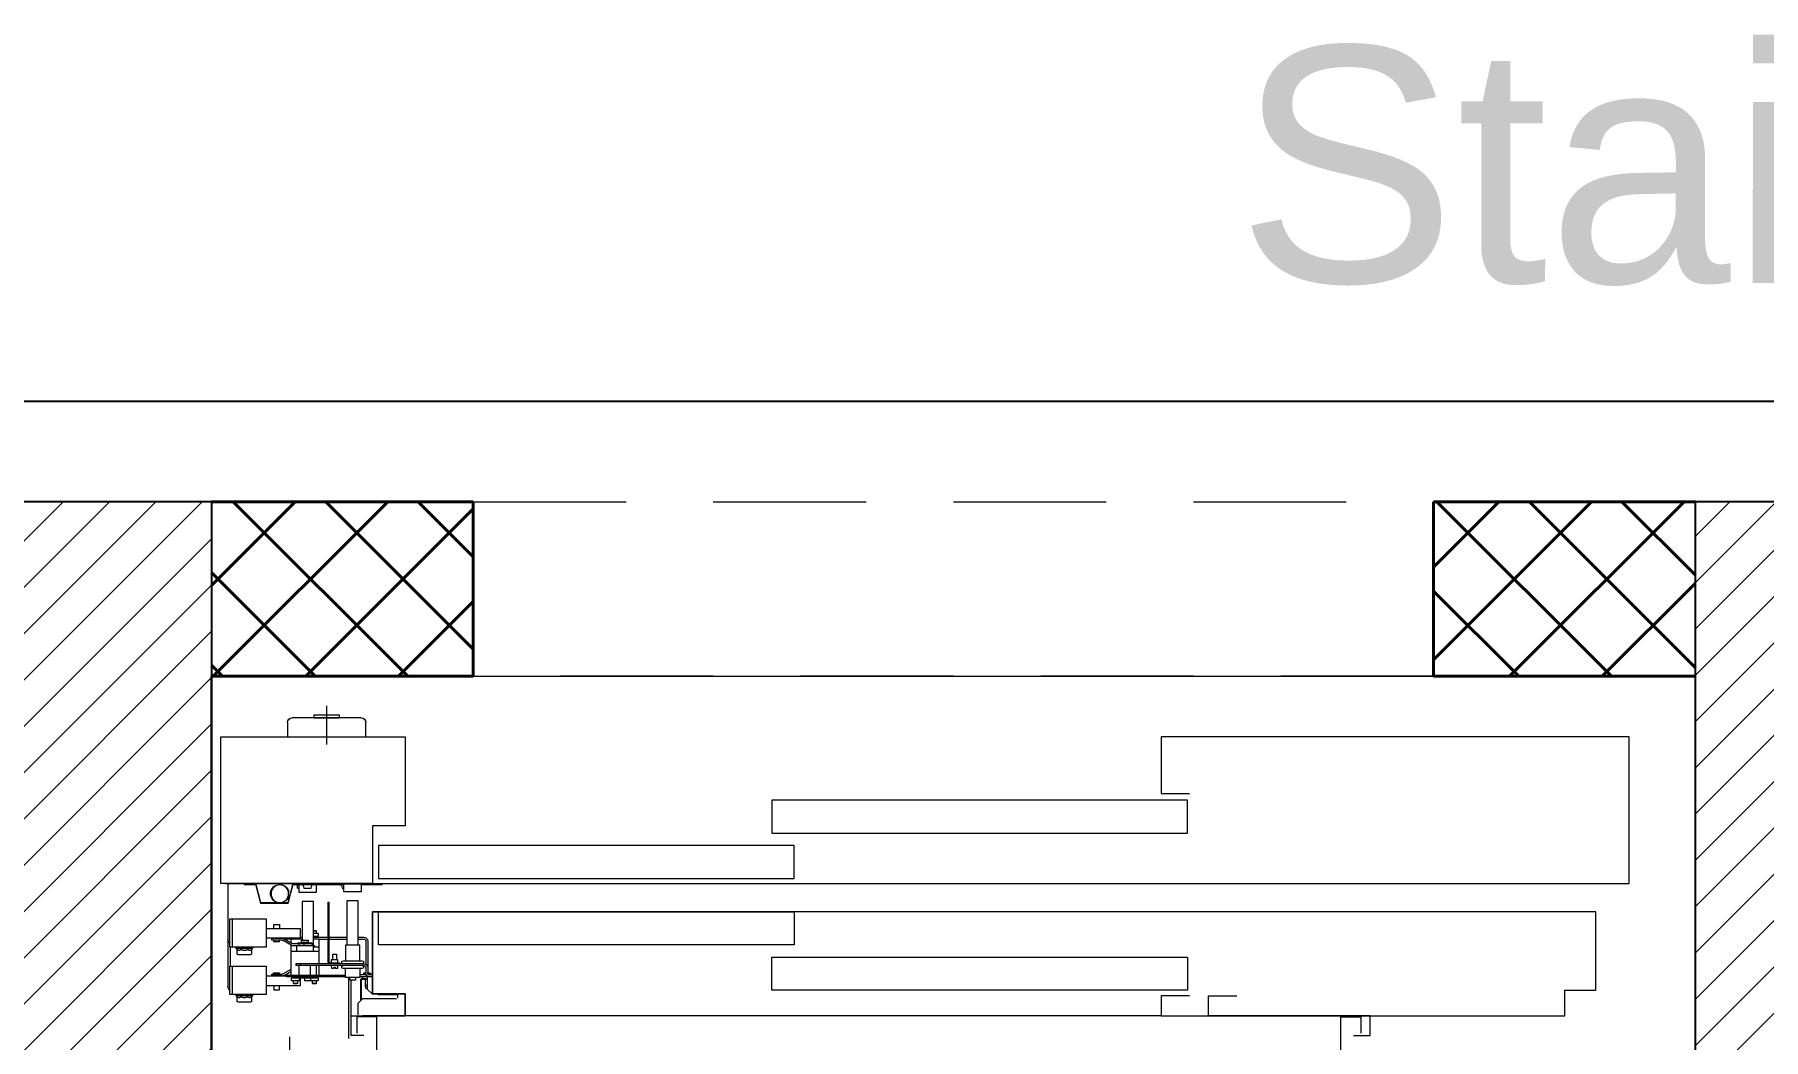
# Model space of a CAD drawing. Header units: metres. Extents: x -322116 to -321123, y -26723 to -26468.
# Drawn here: x -321655.414 to -321653.434, y -26550.374 to -26549.223 of the extents above; entities that cross this region are included whole.
import ezdxf

# ---------------------------------------------------------------- set-up
doc = ezdxf.new("R2010")
doc.units = ezdxf.units.M
doc.header["$LTSCALE"] = 7
doc.header["$MEASUREMENT"] = 0
doc.header["$PDMODE"] = 34
doc.header["$PDSIZE"] = 0.5
doc.linetypes.add('1363-TXX-A-XXX-Plots layouts-R02$0$HIDDEN', pattern=[0.375, 0.25, -0.125])
doc.linetypes.add('Hidden', pattern=[9.525, 6.35, -3.175])
doc.layers.add('22-1-14-ROAD P2PFGC', color=5, linetype='Continuous')
for name, color, linetype, lineweight in [('A-ANNO-TXT3', 6, 'Continuous', 30), ('A-CONV-EVTR', 2, 'Continuous', 18), ('A-FLOR-HIDN', 9, 'Hidden', 13), ('A-GRID-DIMS', 142, 'Continuous', 9), ('A-WALL-BLWO', 7, 'Continuous', 40), ('L-Structure', 5, 'Continuous', 15), ('PATT-CONC', 8, 'Continuous', 9)]:
    doc.layers.add(name, color=color, linetype=linetype, lineweight=lineweight)
doc.styles.add('EG_SIMPLEX', font='SIMPLEX.shx')
doc.styles.get("Standard").update_dxf_attribs({"font": 'romans.shx', "height": 0.5})
doc.dimstyles.new('ERGA-M-0200', dxfattribs={"dimscale": 1.15, "dimtxt": 0.2, "dimasz": 0.2, "dimexe": 0.1, "dimexo": 0.1, "dimgap": 0.06, "dimtad": 1, "dimdec": 1, "dimlfac": 100, "dimrnd": 5, "dimdsep": 46, "dimtxsty": 'EG_SIMPLEX', "dimblk1": 'OBLIQUE', "dimblk2": 'OBLIQUE', "dimsah": 1, "dimcen": 0.3, "dimclrd": 256, "dimclre": 256, "dimclrt": 2, "dimadec": 0, "dimazin": 0, "dimtfac": 1, "dimtdec": 1, "dimtix": 1, "dimtmove": 2, "dimatfit": 3, "dimldrblk": 'OBLIQUE', "dimfxl": 1, "dimtolj": 1, "dimtzin": 0, "dimarcsym": 0})

# ---------------------------------------------------------------- blocks, each defined once
blk = doc.blocks.new('block')
at = {"layer": 'PATT-CONC', "transparency": 33554610}
h = blk.add_hatch(dxfattribs=at)
h.set_pattern_fill('ANSI31', color=8, scale=0.3)
h.set_pattern_definition([(45, (0, 0), (-0.0265165042945, 0.0265165042945), [])])
edge = h.paths.add_edge_path()
edge.add_line((-321666.3118, -26556.5581), (-321655.5118, -26556.5581))
edge.add_line((-321655.5118, -26556.5581), (-321655.5118, -26553.8198))
edge.add_line((-321655.5118, -26553.8198), (-321653.5118, -26553.8198))
edge.add_line((-321653.5118, -26553.8198), (-321653.5118, -26552.0448))
edge.add_line((-321653.5118, -26552.0448), (-321655.5118, -26552.0448))
edge.add_line((-321655.5118, -26552.0448), (-321655.5118, -26549.7581))
edge.add_line((-321655.5118, -26549.7581), (-321655.2118, -26549.7581))
edge.add_line((-321655.2118, -26549.7581), (-321655.2118, -26551.7448))
edge.add_line((-321655.2118, -26551.7448), (-321653.5118, -26551.7448))
edge.add_line((-321653.5118, -26551.7448), (-321653.5118, -26549.7581))
edge.add_line((-321653.5118, -26549.7581), (-321653.2118, -26549.7581))
edge.add_line((-321653.2118, -26549.7581), (-321653.2118, -26553.8198))
edge.add_line((-321653.2118, -26553.8198), (-321650.8518, -26553.8198))
edge.add_line((-321650.8518, -26553.8198), (-321650.8514, -26549.7581))
edge.add_line((-321650.8514, -26549.7581), (-321650.5518, -26549.7581))
edge.add_line((-321650.5518, -26549.7581), (-321650.5518, -26554.1198))
edge.add_line((-321650.5518, -26554.1198), (-321651.4424, -26554.1198))
edge.add_line((-321651.4424, -26554.1198), (-321651.4424, -26556.5581))
edge.add_line((-321651.4424, -26556.5581), (-321642.2603, -26556.5581))
at = {"layer": 'L-Structure'}
blk.add_lwpolyline([(-321666.3118, -26556.5581), (-321655.5118, -26556.5581), (-321655.5118, -26553.8198), (-321653.5118, -26553.8198), (-321653.5118, -26552.0448), (-321655.5118, -26552.0448), (-321655.5118, -26549.7581), (-321655.2118, -26549.7581), (-321655.2118, -26551.7448), (-321653.5118, -26551.7448), (-321653.5118, -26549.7581), (-321653.2118, -26549.7581), (-321653.2118, -26553.8198), (-321650.8518, -26553.8198), (-321650.8514, -26549.7581), (-321650.5518, -26549.7581), (-321650.5518, -26554.1198), (-321651.4424, -26554.1198), (-321651.4424, -26556.5581), (-321642.2603, -26556.5581)], dxfattribs=at)
blk = doc.blocks.new('_OBLIQUE')
at = {"color": 0, "linetype": 'ByBlock'}
blk.add_line((-0.5, -0.5), (0.5, 0.5), dxfattribs=at)
blk = doc.blocks.new('*D387')
at = {"layer": 'A-GRID-DIMS', "lineweight": -2, "transparency": 16777216}
for p, q in [((-321657.2118, -26549.6431), (-321657.2118, -26549.5281)), ((-321646.4118, -26549.6431), (-321646.4118, -26549.5281)), ((-321657.2118, -26549.6431), (-321646.4118, -26549.6431))]:
    blk.add_line(p, q, dxfattribs=at)
at = {"layer": 'Defpoints', "color": 0, "transparency": 16777216}
for p in [(-321646.4118, -26549.6431), (-321657.2118, -26549.7581, 0), (-321646.4118, -26549.7581)]:
    blk.add_point(p, dxfattribs=at)
at = {"layer": 'A-GRID-DIMS', "lineweight": -2, "transparency": 16777216, "xscale": 0.115, "yscale": 0.115, "zscale": 0.115, "rotation": 180}
blk.add_blockref('_OBLIQUE', (-321657.2118, -26549.6431), dxfattribs=at)
at = {"layer": 'A-GRID-DIMS', "lineweight": -2, "transparency": 16777216, "xscale": 0.115, "yscale": 0.115, "zscale": 0.115}
blk.add_blockref('_OBLIQUE', (-321646.4118, -26549.6431), dxfattribs=at)
at = {"layer": 'A-GRID-DIMS', "color": 2, "transparency": 16777216, "insert": (-321651.8118, -26549.4649), "char_height": 0.2875, "attachment_point": 5, "style": 'EG_SIMPLEX'}
blk.add_mtext('\\A1;1080', dxfattribs=at)
blk = doc.blocks.new('1 elev')
at = {"layer": 'A-CONV-EVTR', "extrusion": (2.36417e-21, 1.06473e-05, 1)}
for p, q in [((-321709.4805, -26487.772, 0), (-321709.4014, -26487.772, 0)), ((-321709.4556, -26487.772, 0), (-321709.4556, -26487.7688, 0)), ((-321709.4556, -26487.7688, 0), (-321709.4263, -26487.7688, 0)), ((-321709.4263, -26487.772, 0), (-321709.4556, -26487.772, 0)), ((-321709.441, -26487.8026, 0), (-321709.441, -26487.7583, 0)), ((-321709.4263, -26487.7688, 0), (-321709.4263, -26487.772, 0)), ((-321709.4859, -26487.7937, 0), (-321709.4859, -26487.7774, 0)), ((-321709.396, -26487.7774, 0), (-321709.396, -26487.7937, 0)), ((-321710.9329, -26487.7937, 0), (-321710.3969, -26487.7937, 0)), ((-321710.9329, -26487.9615, 0), (-321710.9329, -26487.7937, 0)), ((-321710.3969, -26487.7937, 0), (-321710.3969, -26487.8587, 0)), ((-321709.3195, -26487.7937, 0), (-321709.5307, -26487.7937, 0)), ((-321709.5307, -26487.7937, 0), (-321709.5307, -26487.8955, 0)), ((-321709.396, -26487.7937, 0), (-321709.4859, -26487.7937, 0)), ((-321709.3195, -26487.9615, 0), (-321709.3195, -26487.7937, 0)), ((-321710.3969, -26487.8587, 0), (-321710.4294, -26487.8587, 0)), ((-321710.4269, -26487.9041, 0), (-321710.4269, -26487.8662, 0)), ((-321710.4269, -26487.8662, 0), (-321709.9508, -26487.8662, 0)), ((-321709.9508, -26487.8662, 0), (-321709.9508, -26487.9041, 0)), ((-321709.9508, -26487.9041, 0), (-321710.4269, -26487.9041, 0)), ((-321709.5307, -26487.8955, 0), (-321709.4933, -26487.8955, 0)), ((-321709.4933, -26487.8955, 0), (-321709.4933, -26487.9615, 0)), ((-321709.9765, -26487.9561, 0), (-321709.9765, -26487.9182, 0)), ((-321709.9765, -26487.9182, 0), (-321709.5004, -26487.9182, 0)), ((-321709.5004, -26487.9182, 0), (-321709.5004, -26487.9561, 0)), ((-321709.325, -26487.9615, 0), (-321710.9329, -26487.9615, 0)), ((-321709.5004, -26487.9561, 0), (-321709.9765, -26487.9561, 0)), ((-321709.5044, -26487.9621, 0), (-321709.5044, -26487.9628, 0)), ((-321709.4026, -26487.9621, 0), (-321709.5044, -26487.9621, 0)), ((-321709.4809, -26487.9628, 0), (-321709.5044, -26487.9628, 0)), ((-321709.4939, -26487.9615, 0), (-321709.3574, -26487.9615, 0)), ((-321709.4933, -26487.9615, 0), (-321709.3195, -26487.9615, 0)), ((-321709.4809, -26487.9707, 0), (-321709.4809, -26487.9621, 0)), ((-321709.4603, -26487.9621, 0), (-321709.4603, -26487.9707, 0)), ((-321709.4024, -26487.9628, 0), (-321709.4603, -26487.9628, 0)), ((-321709.4586, -26487.9672, 0), (-321709.4603, -26487.9672, 0)), ((-321709.4578, -26487.9641, 0), (-321709.4586, -26487.9672, 0)), ((-321709.4578, -26487.9641, 0), (-321709.4571, -26487.9628, 0)), ((-321709.4294, -26487.9715, 0), (-321709.4294, -26487.9628, 0)), ((-321709.4239, -26487.9641, 0), (-321709.4246, -26487.9628, 0)), ((-321709.4231, -26487.9672, 0), (-321709.4239, -26487.9641, 0)), ((-321709.4146, -26487.9672, 0), (-321709.4231, -26487.9672, 0)), ((-321709.4138, -26487.9641, 0), (-321709.4146, -26487.9672, 0)), ((-321709.4138, -26487.9641, 0), (-321709.4131, -26487.9628, 0)), ((-321709.4089, -26487.9628, 0), (-321709.4089, -26487.9715, 0)), ((-321709.4076, -26487.9641, 0), (-321709.4089, -26487.9641, 0)), ((-321709.4076, -26487.9672, 0), (-321709.4089, -26487.9672, 0)), ((-321709.4076, -26487.9672, 0), (-321709.4076, -26487.9641, 0)), ((-321709.3966, -26487.9843, 0), (-321709.4026, -26487.9621, 0)), ((-321709.4022, -26487.9615, 0), (-321709.3962, -26487.9837, 0)), ((-321709.3656, -26487.9837, 0), (-321709.3597, -26487.9615, 0)), ((-321709.3593, -26487.9621, 0), (-321709.3652, -26487.9843, 0)), ((-321709.3597, -26487.9637, 0), (-321709.3603, -26487.9637, 0)), ((-321709.3463, -26487.9628, 0), (-321709.3595, -26487.9628, 0)), ((-321709.3463, -26487.9621, 0), (-321709.3593, -26487.9621, 0)), ((-321709.333, -26487.9615, 0), (-321709.3574, -26487.9615, 0)), ((-321709.3463, -26487.9615, 0), (-321709.3463, -26487.9628, 0)), ((-321709.3277, -26487.9615, 0), (-321709.3277, -26488.0795, 0)), ((-321709.4603, -26487.9707, 0), (-321709.4809, -26487.9707, 0)), ((-321709.4771, -26487.9816, 0), (-321709.4641, -26487.9816, 0)), ((-321709.4771, -26488.0324, 0), (-321709.4771, -26487.9816, 0)), ((-321709.4641, -26487.9816, 0), (-321709.4641, -26488.0324, 0)), ((-321709.4435, -26487.9832, 0), (-321709.4435, -26488.0514, 0)), ((-321709.4424, -26487.9832, 0), (-321709.4435, -26487.9832, 0)), ((-321709.4424, -26487.9886, 0), (-321709.4435, -26487.9886, 0)), ((-321709.4424, -26488.0514, 0), (-321709.4424, -26487.9832, 0)), ((-321709.4089, -26487.9715, 0), (-321709.4294, -26487.9715, 0)), ((-321709.4257, -26487.9823, 0), (-321709.4127, -26487.9823, 0)), ((-321709.4257, -26488.0395, 0), (-321709.4257, -26487.9823, 0)), ((-321709.4127, -26487.9823, 0), (-321709.4127, -26488.0265, 0)), ((-321709.3977, -26487.9719, 0), (-321709.3972, -26487.972, 0)), ((-321709.3977, -26487.9749, 0), (-321709.3972, -26487.9749, 0)), ((-321709.3652, -26487.9843, 0), (-321709.3966, -26487.9843, 0)), ((-321709.3962, -26487.9837, 0), (-321709.3656, -26487.9837, 0)), ((-321710.8947, -26487.994, 0), (-321710.8571, -26487.994, 0)), ((-321710.8947, -26488.0839, 0), (-321710.8947, -26487.994, 0)), ((-321710.8571, -26487.994, 0), (-321709.4933, -26487.994, 0)), ((-321709.9765, -26487.994, 0), (-321709.9765, -26488.0319, 0)), ((-321709.5004, -26487.994, 0), (-321709.9765, -26487.994, 0)), ((-321709.4933, -26487.994, 0), (-321709.5068, -26487.994, 0)), ((-321709.4933, -26487.994, 0), (-321709.5068, -26487.994, 0)), ((-321709.5004, -26488.0319, 0), (-321709.5004, -26487.994, 0)), ((-321709.4933, -26487.994, 0), (-321709.4933, -26488.0882, 0)), ((-321709.4933, -26488.0882, 0), (-321709.4933, -26487.994, 0)), ((-321709.4933, -26488.0882, 0), (-321709.4933, -26487.994, 0)), ((-321709.3867, -26488.0086, 0), (-321709.3867, -26488.0132, 0)), ((-321709.3802, -26488.0086, 0), (-321709.3867, -26488.0086, 0)), ((-321709.3802, -26488.0132, 0), (-321709.3802, -26488.0086, 0)), ((-321709.3717, -26488.0021, 0), (-321709.3717, -26488.0346, 0)), ((-321709.3301, -26488.0021, 0), (-321709.3717, -26488.0021, 0)), ((-321709.3327, -26488.0021, 0), (-321709.3327, -26488.0346, 0)), ((-321709.3301, -26488.0346, 0), (-321709.3301, -26488.0021, 0)), ((-321709.4879, -26488.0276, 0), (-321709.4879, -26488.0644, 0)), ((-321709.4858, -26488.0276, 0), (-321709.4858, -26488.0541, 0)), ((-321709.4771, -26488.0232, 0), (-321709.4836, -26488.0232, 0)), ((-321709.4771, -26488.0254, 0), (-321709.4836, -26488.0254, 0)), ((-321709.4435, -26488.0232, 0), (-321709.4641, -26488.0232, 0)), ((-321709.4435, -26488.0254, 0), (-321709.4641, -26488.0254, 0)), ((-321709.4257, -26488.0232, 0), (-321709.4424, -26488.0232, 0)), ((-321709.4322, -26488.0254, 0), (-321709.4424, -26488.0254, 0)), ((-321709.4322, -26488.0254, 0), (-321709.4257, -26488.0254, 0)), ((-321709.4322, -26488.0536, 0), (-321709.4322, -26488.0254, 0)), ((-321709.4305, -26488.0187, 0), (-321709.4311, -26488.019, 0)), ((-321709.4311, -26488.019, 0), (-321709.4311, -26488.0218, 0)), ((-321709.4311, -26488.0218, 0), (-321709.4305, -26488.0222, 0)), ((-321709.4311, -26488.0222, 0), (-321709.4257, -26488.0222, 0)), ((-321709.4311, -26488.0232, 0), (-321709.4311, -26488.0222, 0)), ((-321709.4257, -26488.0187, 0), (-321709.4305, -26488.0187, 0)), ((-321709.4285, -26488.0154, 0), (-321709.4289, -26488.0159, 0)), ((-321709.4289, -26488.0159, 0), (-321709.4289, -26488.0187, 0)), ((-321709.4257, -26488.0159, 0), (-321709.4289, -26488.0159, 0)), ((-321709.4257, -26488.0154, 0), (-321709.4285, -26488.0154, 0)), ((-321709.424, -26488.0295, 0), (-321709.424, -26488.0308, 0)), ((-321709.4078, -26488.0295, 0), (-321709.424, -26488.0295, 0)), ((-321709.4197, -26488.0265, 0), (-321709.4197, -26488.0294, 0)), ((-321709.4121, -26488.0265, 0), (-321709.4197, -26488.0265, 0)), ((-321709.4197, -26488.0294, 0), (-321709.4121, -26488.0294, 0)), ((-321709.4105, -26488.0232, 0), (-321709.4127, -26488.0232, 0)), ((-321709.4127, -26488.0254, 0), (-321709.3997, -26488.0254, 0)), ((-321709.4121, -26488.0294, 0), (-321709.4121, -26488.0265, 0)), ((-321709.4105, -26488.0132, 0), (-321709.4105, -26488.0241, 0)), ((-321709.3717, -26488.0132, 0), (-321709.4105, -26488.0132, 0)), ((-321709.4105, -26488.0241, 0), (-321709.3717, -26488.0241, 0)), ((-321709.4078, -26488.0308, 0), (-321709.4078, -26488.0295, 0)), ((-321709.3921, -26488.0249, 0), (-321709.4014, -26488.0305, 0)), ((-321709.4003, -26488.0324, 0), (-321709.391, -26488.0268, 0)), ((-321709.3997, -26488.0254, 0), (-321709.3997, -26488.0295, 0)), ((-321709.3997, -26488.0254, 0), (-321709.3948, -26488.0254, 0)), ((-321709.398, -26488.0254, 0), (-321709.398, -26488.0241, 0)), ((-321709.3948, -26488.0254, 0), (-321709.3948, -26488.0241, 0)), ((-321709.378, -26488.0243, 0), (-321709.3899, -26488.0243, 0)), ((-321709.3899, -26488.0265, 0), (-321709.378, -26488.0265, 0)), ((-321709.3869, -26488.0281, 0), (-321709.3869, -26488.0265, 0)), ((-321709.3799, -26488.0281, 0), (-321709.3869, -26488.0281, 0)), ((-321709.3867, -26488.0241, 0), (-321709.3867, -26488.0243, 0)), ((-321709.3802, -26488.0241, 0), (-321709.3802, -26488.0243, 0)), ((-321709.3799, -26488.0265, 0), (-321709.3799, -26488.0281, 0)), ((-321709.378, -26488.0265, 0), (-321709.378, -26488.0243, 0)), ((-321710.4269, -26488.046, 0), (-321710.4269, -26488.0839, 0)), ((-321709.9508, -26488.046, 0), (-321710.4269, -26488.046, 0)), ((-321709.9765, -26488.0319, 0), (-321709.5004, -26488.0319, 0)), ((-321709.9508, -26488.0839, 0), (-321709.9508, -26488.046, 0)), ((-321709.4787, -26488.0324, 0), (-321709.4625, -26488.0324, 0)), ((-321709.4787, -26488.0503, 0), (-321709.4787, -26488.0324, 0)), ((-321709.4625, -26488.0324, 0), (-321709.4625, -26488.0503, 0)), ((-321709.4538, -26488.049, 0), (-321709.4462, -26488.049, 0)), ((-321709.4538, -26488.0525, 0), (-321709.4538, -26488.049, 0)), ((-321709.4522, -26488.0427, 0), (-321709.4522, -26488.049, 0)), ((-321709.4479, -26488.0427, 0), (-321709.4522, -26488.0427, 0)), ((-321709.4479, -26488.049, 0), (-321709.4479, -26488.0427, 0)), ((-321709.4462, -26488.049, 0), (-321709.4462, -26488.0525, 0)), ((-321709.4257, -26488.0341, 0), (-321709.4322, -26488.0341, 0)), ((-321709.4322, -26488.0395, 0), (-321709.3997, -26488.0395, 0)), ((-321709.4273, -26488.0332, 0), (-321709.4257, -26488.0332, 0)), ((-321709.4273, -26488.0341, 0), (-321709.4273, -26488.0332, 0)), ((-321709.4257, -26488.033, 0), (-321709.4025, -26488.033, 0)), ((-321709.4245, -26488.0308, 0), (-321709.4025, -26488.0308, 0)), ((-321709.4245, -26488.033, 0), (-321709.4245, -26488.0308, 0)), ((-321709.4148, -26488.0308, 0), (-321709.4148, -26488.033, 0)), ((-321709.4092, -26488.033, 0), (-321709.4092, -26488.0308, 0)), ((-321709.4062, -26488.033, 0), (-321709.4062, -26488.0395, 0)), ((-321709.3997, -26488.032, 0), (-321709.3997, -26488.0666, 0)), ((-321709.3717, -26488.0346, 0), (-321709.3301, -26488.0346, 0)), ((-321709.3564, -26488.0357, 0), (-321709.3564, -26488.0346, 0)), ((-321709.3369, -26488.0357, 0), (-321709.3564, -26488.0357, 0)), ((-321709.3564, -26488.0357, 0), (-321709.3547, -26488.0373, 0)), ((-321709.3547, -26488.0373, 0), (-321709.3547, -26488.0426, 0)), ((-321709.3547, -26488.0426, 0), (-321709.3537, -26488.0433, 0)), ((-321709.3537, -26488.0433, 0), (-321709.3396, -26488.0433, 0)), ((-321709.3396, -26488.0433, 0), (-321709.3385, -26488.0426, 0)), ((-321709.3385, -26488.0373, 0), (-321709.3369, -26488.0357, 0)), ((-321709.3385, -26488.0426, 0), (-321709.3385, -26488.0373, 0)), ((-321709.3369, -26488.0346, 0), (-321709.3369, -26488.0357, 0)), ((-321709.3304, -26488.0346, 0), (-321709.3304, -26488.0563, 0)), ((-321709.4881, -26488.0653, 0), (-321709.4938, -26488.0653, 0)), ((-321709.4933, -26488.0687, 0), (-321709.4787, -26488.0687, 0)), ((-321709.4887, -26488.066, 0), (-321709.4928, -26488.066, 0)), ((-321709.4908, -26488.0642, 0), (-321709.4883, -26488.0642, 0)), ((-321709.4883, -26488.0642, 0), (-321709.4879, -26488.0642, 0)), ((-321709.4879, -26488.0644, 0), (-321709.4881, -26488.0642, 0)), ((-321709.4874, -26488.0692, 0), (-321709.4874, -26488.0828, 0)), ((-321709.4787, -26488.066, 0), (-321709.4861, -26488.066, 0)), ((-321709.4858, -26488.0579, 0), (-321709.4858, -26488.0644, 0)), ((-321709.4858, -26488.0642, 0), (-321709.483, -26488.0642, 0)), ((-321709.4847, -26488.0648, 0), (-321709.4858, -26488.0648, 0)), ((-321709.4858, -26488.0651, 0), (-321709.4853, -26488.0653, 0)), ((-321709.4858, -26488.0653, 0), (-321709.4853, -26488.0653, 0)), ((-321709.4853, -26488.0653, 0), (-321709.4853, -26488.0659, 0)), ((-321709.4853, -26488.0659, 0), (-321709.4846, -26488.0659, 0)), ((-321709.4847, -26488.0642, 0), (-321709.4847, -26488.0648, 0)), ((-321709.4846, -26488.0659, 0), (-321709.4847, -26488.0642, 0)), ((-321709.4836, -26488.0536, 0), (-321709.4056, -26488.0536, 0)), ((-321709.4836, -26488.0557, 0), (-321709.4056, -26488.0557, 0)), ((-321709.4814, -26488.0503, 0), (-321709.4831, -26488.0508, 0)), ((-321709.48, -26488.0503, 0), (-321709.4831, -26488.0508, 0)), ((-321709.4831, -26488.0508, 0), (-321709.4831, -26488.0531, 0)), ((-321709.4831, -26488.0531, 0), (-321709.4814, -26488.0536, 0)), ((-321709.4814, -26488.0557, 0), (-321709.4831, -26488.0562, 0)), ((-321709.4831, -26488.0562, 0), (-321709.4831, -26488.0585, 0)), ((-321709.4831, -26488.0585, 0), (-321709.4814, -26488.059, 0)), ((-321709.483, -26488.0642, 0), (-321709.483, -26488.066, 0)), ((-321709.4828, -26488.0687, 0), (-321709.4819, -26488.0687, 0)), ((-321709.4598, -26488.0503, 0), (-321709.4814, -26488.0503, 0)), ((-321709.4814, -26488.059, 0), (-321709.4598, -26488.059, 0)), ((-321709.4787, -26488.059, 0), (-321709.4787, -26488.0693, 0)), ((-321709.4787, -26488.0693, 0), (-321709.4625, -26488.0693, 0)), ((-321709.4738, -26488.0693, 0), (-321709.4738, -26488.0725, 0)), ((-321709.4673, -26488.0725, 0), (-321709.4673, -26488.0693, 0)), ((-321709.4625, -26488.0693, 0), (-321709.4625, -26488.059, 0)), ((-321709.3948, -26488.0666, 0), (-321709.4625, -26488.0666, 0)), ((-321709.4625, -26488.0687, 0), (-321709.3948, -26488.0687, 0)), ((-321709.4581, -26488.0508, 0), (-321709.4598, -26488.0503, 0)), ((-321709.4598, -26488.0536, 0), (-321709.4581, -26488.0531, 0)), ((-321709.4581, -26488.0562, 0), (-321709.4598, -26488.0557, 0)), ((-321709.4598, -26488.059, 0), (-321709.4581, -26488.0585, 0)), ((-321709.4581, -26488.0531, 0), (-321709.4581, -26488.0508, 0)), ((-321709.4581, -26488.0585, 0), (-321709.4581, -26488.0562, 0)), ((-321709.4554, -26488.0525, 0), (-321709.4554, -26488.0536, 0)), ((-321709.4446, -26488.0525, 0), (-321709.4554, -26488.0525, 0)), ((-321709.4536, -26488.0585, 0), (-321709.4538, -26488.0557, 0)), ((-321709.4507, -26488.0585, 0), (-321709.4536, -26488.0585, 0)), ((-321709.4507, -26488.0574, 0), (-321709.4507, -26488.0585, 0)), ((-321709.4494, -26488.0574, 0), (-321709.4507, -26488.0574, 0)), ((-321709.45, -26488.0525, 0), (-321709.45, -26488.0536, 0)), ((-321709.4494, -26488.0585, 0), (-321709.4494, -26488.0574, 0)), ((-321709.4465, -26488.0585, 0), (-321709.4494, -26488.0585, 0)), ((-321709.4462, -26488.0557, 0), (-321709.4465, -26488.0585, 0)), ((-321709.4322, -26488.0666, 0), (-321709.4322, -26488.0557, 0)), ((-321709.4311, -26488.0698, 0), (-321709.4311, -26488.0687, 0)), ((-321709.4292, -26488.0666, 0), (-321709.4292, -26488.0557, 0)), ((-321709.4224, -26488.0666, 0), (-321709.4224, -26488.0557, 0)), ((-321709.4224, -26488.0687, 0), (-321709.4224, -26488.0698, 0)), ((-321709.411, -26488.0557, 0), (-321709.411, -26488.0536, 0)), ((-321709.411, -26488.07, 0), (-321709.411, -26488.0687, 0)), ((-321709.4105, -26488.0687, 0), (-321709.4105, -26488.0787, 0)), ((-321709.4094, -26488.0666, 0), (-321709.4094, -26488.0557, 0)), ((-321709.4094, -26488.0698, 0), (-321709.4094, -26488.0687, 0)), ((-321709.4056, -26488.0536, 0), (-321709.4056, -26488.0557, 0)), ((-321709.4008, -26488.0687, 0), (-321709.4008, -26488.0698, 0)), ((-321709.3997, -26488.06, 0), (-321709.391, -26488.0652, 0)), ((-321709.3921, -26488.067, 0), (-321709.3997, -26488.0625, 0)), ((-321709.398, -26488.0687, 0), (-321709.398, -26488.0666, 0)), ((-321709.3948, -26488.0687, 0), (-321709.3948, -26488.0666, 0)), ((-321709.3948, -26488.0679, 0), (-321709.3717, -26488.0679, 0)), ((-321709.378, -26488.0655, 0), (-321709.3899, -26488.0655, 0)), ((-321709.3899, -26488.0676, 0), (-321709.378, -26488.0676, 0)), ((-321709.3869, -26488.0638, 0), (-321709.3869, -26488.0655, 0)), ((-321709.3799, -26488.0638, 0), (-321709.3869, -26488.0638, 0)), ((-321709.3867, -26488.0679, 0), (-321709.3867, -26488.0676, 0)), ((-321709.3802, -26488.0679, 0), (-321709.3802, -26488.0676, 0)), ((-321709.3799, -26488.0655, 0), (-321709.3799, -26488.0638, 0)), ((-321709.378, -26488.0676, 0), (-321709.378, -26488.0655, 0)), ((-321709.3717, -26488.0563, 0), (-321709.3717, -26488.0888, 0)), ((-321709.3301, -26488.0563, 0), (-321709.3717, -26488.0563, 0)), ((-321709.3327, -26488.0563, 0), (-321709.3327, -26488.0888, 0)), ((-321709.3301, -26488.0888, 0), (-321709.3301, -26488.0563, 0)), ((-321710.8593, -26488.0839, 0), (-321710.8947, -26488.0839, 0)), ((-321710.8593, -26488.1131, 0), (-321710.8593, -26488.0839, 0)), ((-321710.4269, -26488.0839, 0), (-321709.9508, -26488.0839, 0)), ((-321709.5307, -26488.0882, 0), (-321709.5307, -26488.1131, 0)), ((-321709.4933, -26488.0882, 0), (-321709.5307, -26488.0882, 0)), ((-321709.5307, -26488.0882, 0), (-321709.4933, -26488.0882, 0)), ((-321709.5307, -26488.1131, 0), (-321709.5307, -26488.0882, 0)), ((-321709.5307, -26488.0882, 0), (-321709.4933, -26488.0882, 0)), ((-321709.5307, -26488.1131, 0), (-321709.5307, -26488.0882, 0)), ((-321709.5231, -26488.0882, 0), (-321709.5209, -26488.0882, 0)), ((-321709.4928, -26488.0882, 0), (-321709.5209, -26488.0882, 0)), ((-321709.4874, -26488.0828, 0), (-321709.4928, -26488.0882, 0)), ((-321709.4874, -26488.0709, 0), (-321709.4809, -26488.0709, 0)), ((-321709.4853, -26488.0712, 0), (-321709.4874, -26488.0712, 0)), ((-321709.4874, -26488.0783, 0), (-321709.4848, -26488.0783, 0)), ((-321709.4851, -26488.0783, 0), (-321709.4874, -26488.0783, 0)), ((-321709.4854, -26488.0817, 0), (-321709.4874, -26488.0817, 0)), ((-321709.4863, -26488.0715, 0), (-321709.4809, -26488.0715, 0)), ((-321709.4848, -26488.0783, 0), (-321709.4854, -26488.0817, 0)), ((-321709.4853, -26488.0709, 0), (-321709.4853, -26488.0712, 0)), ((-321709.4848, -26488.0715, 0), (-321709.4848, -26488.0783, 0)), ((-321709.4803, -26488.072, 0), (-321709.4803, -26488.0953, 0)), ((-321709.4798, -26488.072, 0), (-321709.4798, -26488.0958, 0)), ((-321709.4738, -26488.0725, 0), (-321709.4673, -26488.0725, 0)), ((-321709.469, -26488.1304, 0), (-321709.469, -26488.0725, 0)), ((-321709.4663, -26488.1391, 0), (-321709.4663, -26488.0714, 0)), ((-321709.4305, -26488.0698, 0), (-321709.4311, -26488.0701, 0)), ((-321709.4224, -26488.0698, 0), (-321709.4311, -26488.0698, 0)), ((-321709.4311, -26488.0701, 0), (-321709.4311, -26488.0729, 0)), ((-321709.4311, -26488.0729, 0), (-321709.4305, -26488.0733, 0)), ((-321709.4305, -26488.0733, 0), (-321709.423, -26488.0733, 0)), ((-321709.4289, -26488.0733, 0), (-321709.4289, -26488.0761, 0)), ((-321709.4289, -26488.0761, 0), (-321709.4285, -26488.0765, 0)), ((-321709.4289, -26488.0761, 0), (-321709.4246, -26488.0761, 0)), ((-321709.4285, -26488.0765, 0), (-321709.425, -26488.0765, 0)), ((-321709.425, -26488.0765, 0), (-321709.4246, -26488.0761, 0)), ((-321709.4246, -26488.0761, 0), (-321709.4246, -26488.0733, 0)), ((-321709.423, -26488.0698, 0), (-321709.4224, -26488.07, 0)), ((-321709.423, -26488.0733, 0), (-321709.4224, -26488.0729, 0)), ((-321709.4226, -26488.07, 0), (-321709.411, -26488.07, 0)), ((-321709.4224, -26488.0701, 0), (-321709.4224, -26488.073, 0)), ((-321709.4224, -26488.073, 0), (-321709.4224, -26488.0733, 0)), ((-321709.4224, -26488.0733, 0), (-321709.4159, -26488.0733, 0)), ((-321709.4159, -26488.0733, 0), (-321709.4159, -26488.07, 0)), ((-321709.4105, -26488.0787, 0), (-321709.3717, -26488.0787, 0)), ((-321709.4089, -26488.0698, 0), (-321709.4095, -26488.0701, 0)), ((-321709.4095, -26488.0701, 0), (-321709.4095, -26488.0729, 0)), ((-321709.4095, -26488.0729, 0), (-321709.4089, -26488.0733, 0)), ((-321709.4008, -26488.0698, 0), (-321709.4094, -26488.0698, 0)), ((-321709.4089, -26488.0733, 0), (-321709.4013, -26488.0733, 0)), ((-321709.4073, -26488.0733, 0), (-321709.4073, -26488.0761, 0)), ((-321709.4073, -26488.0761, 0), (-321709.4068, -26488.0765, 0)), ((-321709.4073, -26488.0761, 0), (-321709.4029, -26488.0761, 0)), ((-321709.4068, -26488.0765, 0), (-321709.4034, -26488.0765, 0)), ((-321709.4034, -26488.0765, 0), (-321709.4029, -26488.0761, 0)), ((-321709.4029, -26488.0761, 0), (-321709.4029, -26488.0733, 0)), ((-321709.4007, -26488.0701, 0), (-321709.4013, -26488.0698, 0)), ((-321709.4013, -26488.0733, 0), (-321709.4007, -26488.0729, 0)), ((-321709.4007, -26488.0729, 0), (-321709.4007, -26488.0701, 0)), ((-321709.3867, -26488.0833, 0), (-321709.3867, -26488.0787, 0)), ((-321709.3802, -26488.0833, 0), (-321709.3867, -26488.0833, 0)), ((-321709.3802, -26488.0787, 0), (-321709.3802, -26488.0833, 0)), ((-321709.3717, -26488.0888, 0), (-321709.3301, -26488.0888, 0)), ((-321709.3564, -26488.0898, 0), (-321709.3564, -26488.0888, 0)), ((-321709.3369, -26488.0888, 0), (-321709.3369, -26488.0898, 0)), ((-321710.4511, -26488.0904, 0), (-321710.4836, -26488.0904, 0)), ((-321710.4511, -26488.1131, 0), (-321710.4511, -26488.0904, 0)), ((-321710.4294, -26488.0904, 0), (-321710.3969, -26488.0904, 0)), ((-321710.3969, -26488.0904, 0), (-321710.3969, -26488.1131, 0)), ((-321709.522, -26488.0893, 0), (-321709.522, -26488.0925, 0)), ((-321709.522, -26488.0893, 0), (-321709.4993, -26488.0893, 0)), ((-321709.5209, -26488.0936, 0), (-321709.482, -26488.0936, 0)), ((-321709.482, -26488.0936, 0), (-321709.4766, -26488.099, 0)), ((-321709.4766, -26488.099, 0), (-321709.4766, -26488.112, 0)), ((-321709.3369, -26488.0898, 0), (-321709.3564, -26488.0898, 0)), ((-321709.3564, -26488.0898, 0), (-321709.3547, -26488.0915, 0)), ((-321709.3547, -26488.0915, 0), (-321709.3547, -26488.0968, 0)), ((-321709.3547, -26488.0968, 0), (-321709.3537, -26488.0974, 0)), ((-321709.3537, -26488.0974, 0), (-321709.3396, -26488.0974, 0)), ((-321709.3396, -26488.0974, 0), (-321709.3385, -26488.0968, 0)), ((-321709.3385, -26488.0915, 0), (-321709.3369, -26488.0898, 0)), ((-321709.3385, -26488.0968, 0), (-321709.3385, -26488.0915, 0)), ((-321710.3969, -26488.1131, 0), (-321710.8593, -26488.1131, 0)), ((-321710.6362, -26488.1131, 0), (-321710.4511, -26488.1131, 0)), ((-321710.6362, -26488.1359, 0), (-321710.6362, -26488.1131, 0)), ((-321710.6254, -26488.1145, 0), (-321710.6254, -26488.1331, 0)), ((-321710.6027, -26488.1145, 0), (-321710.6254, -26488.1145, 0)), ((-321710.6027, -26488.5284, 0), (-321710.6027, -26488.1145, 0)), ((-321710.3969, -26488.1131, 0), (-321709.482, -26488.1131, 0)), ((-321709.469, -26488.1131, 0), (-321709.5307, -26488.1131, 0)), ((-321709.469, -26488.1131, 0), (-321709.5307, -26488.1131, 0)), ((-321709.4982, -26488.1145, 0), (-321709.4755, -26488.1145, 0)), ((-321709.4982, -26488.5284, 0), (-321709.4982, -26488.1145, 0)), ((-321709.4755, -26488.1145, 0), (-321709.4755, -26488.1331, 0)), ((-321709.469, -26488.1359, 0), (-321709.469, -26488.1131, 0)), ((-321709.469, -26488.1359, 0), (-321709.469, -26488.1131, 0)), ((-321710.6173, -26488.1359, 0), (-321710.6362, -26488.1359, 0)), ((-321709.4836, -26488.1359, 0), (-321709.469, -26488.1359, 0)), ((-321709.4836, -26488.1359, 0), (-321709.469, -26488.1359, 0)), ((-321709.3986, -26488.1993, 0), (-321709.3986, -26488.1374, 0))]:
    blk.add_line(p, q, dxfattribs=at)
at = {"layer": 'A-CONV-EVTR'}
blk.add_lwpolyline([(-321709.3087, -26487.7244), (-321711.0087, -26487.7244), (-321711.0087, -26489.511), (-321709.3087, -26489.511)], close=True, dxfattribs=at)
at = {"layer": 'A-CONV-EVTR', "extrusion": (2.36417e-21, 1.06473e-05, 1)}
blk.add_circle((-321709.3872, -26487.9734, -0.282), 0.0101, dxfattribs=at)
for centre, radius, start, end in [((-321709.4805, -26487.7774, -0.282), 0.00541, 90, 180), ((-321709.4014, -26487.7774, -0.282), 0.00541, 0, 90), ((-321709.4063, -26487.9641, -0.282), 0.0026, 150, 180), ((-321709.4063, -26487.9641, -0.282), 0.0013, 90, 180), ((-321709.3872, -26487.9734, -0.282), 0.0106, 284.2134, 171.8079), ((-321709.3872, -26487.9734, -0.282), 0.0106, 188.1921, 255.7866), ((-321709.4836, -26488.0276, -0.282), 0.00433, 90, 180), ((-321709.4836, -26488.0276, -0.282), 0.00217, 90, 180), ((-321709.3899, -26488.0287, -0.282), 0.00433, 90, 120.9638), ((-321709.3899, -26488.0287, -0.282), 0.00217, 90, 120.9638), ((-321709.3331, -26488.0254, -0.282), 0.00541, 303.2464, 0), ((-321709.4025, -26488.0287, -0.282), 0.00217, 270, 300.9638), ((-321709.4025, -26488.0287, -0.282), 0.00433, 270, 300.9638), ((-321709.4901, -26488.0644, -0.282), 0.00433, 270, 0), ((-321709.4901, -26488.0644, -0.282), 0.00217, 270, 0), ((-321709.4883, -26488.0647, -0.282), 0.000541, 70, 90), ((-321709.4836, -26488.0579, -0.282), 0.00433, 90, 180), ((-321709.4836, -26488.0579, -0.282), 0.00217, 90, 180), ((-321709.4831, -26488.0698, -0.282), 0.00109, 270, 90), ((-321709.4717, -26488.0714, -0.282), 0.00541, 0, 23.5782), ((-321709.4446, -26488.0514, -0.282), 0.00217, 270, 0), ((-321709.4446, -26488.0514, -0.282), 0.00108, 270, 0), ((-321709.3899, -26488.0633, -0.282), 0.00433, 239.0362, 270), ((-321709.3899, -26488.0633, -0.282), 0.00217, 239.0362, 270), ((-321709.4895, -26488.0551, -0.282), 0.0167, 277.4512, 284.8399), ((-321709.4809, -26488.072, -0.282), 0.00108, 0, 90), ((-321709.4809, -26488.072, -0.282), 0.000541, 0, 90), ((-321709.3331, -26488.0795, -0.282), 0.00541, 303.2464, 0)]:
    blk.add_arc(centre, radius, start, end, dxfattribs=at)
at = {"layer": 'A-CONV-EVTR', "extrusion": (0, -1.06473e-05, -1)}
for points, knots in [([(-321709.3547, -26488.0373, 0), (-321709.3546, -26488.0374, 0), (-321709.3544, -26488.0376, 0), (-321709.3541, -26488.0379, 0), (-321709.3538, -26488.0381, 0), (-321709.3534, -26488.0383, 0), (-321709.3531, -26488.0384, 0), (-321709.3527, -26488.0384, 0), (-321709.3524, -26488.0384, 0), (-321709.352, -26488.0383, 0), (-321709.3517, -26488.0381, 0), (-321709.3513, -26488.0379, 0), (-321709.351, -26488.0376, 0), (-321709.3508, -26488.0374, 0), (-321709.3507, -26488.0373, 0)], [0, 0, 0, 0, 0.412136, 0.801168, 1.170543, 1.521785, 1.857776, 2.18477, 2.511865, 2.848085, 3.199449, 3.568437, 3.956001, 4.365773, 4.365773, 4.365773, 4.365773]), ([(-321709.3507, -26488.0373, 0), (-321709.3505, -26488.0374, 0), (-321709.35, -26488.0376, 0), (-321709.3494, -26488.0379, 0), (-321709.3487, -26488.0381, 0), (-321709.348, -26488.0383, 0), (-321709.3473, -26488.0384, 0), (-321709.3466, -26488.0384, 0), (-321709.3459, -26488.0384, 0), (-321709.3452, -26488.0383, 0), (-321709.3445, -26488.0381, 0), (-321709.3439, -26488.0379, 0), (-321709.3432, -26488.0376, 0), (-321709.3428, -26488.0374, 0), (-321709.3426, -26488.0373, 0)], [0, 0, 0, 0, 0.661213, 1.313238, 1.96415, 2.615759, 3.267885, 3.920137, 4.572389, 5.224515, 5.876124, 6.527036, 7.179061, 7.840274, 7.840274, 7.840274, 7.840274]), ([(-321709.3426, -26488.0373, 0), (-321709.3424, -26488.0374, 0), (-321709.3422, -26488.0376, 0), (-321709.3419, -26488.0379, 0), (-321709.3416, -26488.0381, 0), (-321709.3412, -26488.0383, 0), (-321709.3409, -26488.0384, 0), (-321709.3405, -26488.0384, 0), (-321709.3402, -26488.0384, 0), (-321709.3398, -26488.0383, 0), (-321709.3395, -26488.0381, 0), (-321709.3391, -26488.0379, 0), (-321709.3388, -26488.0376, 0), (-321709.3386, -26488.0374, 0), (-321709.3385, -26488.0373, 0)], [0, 0, 0, 0, 0.409772, 0.797336, 1.166324, 1.517688, 1.853908, 2.181003, 2.507997, 2.843988, 3.19523, 3.564605, 3.953637, 4.365773, 4.365773, 4.365773, 4.365773]), ([(-321709.3547, -26488.0915, 0), (-321709.3546, -26488.0916, 0), (-321709.3544, -26488.0918, 0), (-321709.3541, -26488.092, 0), (-321709.3538, -26488.0922, 0), (-321709.3534, -26488.0924, 0), (-321709.3531, -26488.0925, 0), (-321709.3527, -26488.0926, 0), (-321709.3524, -26488.0925, 0), (-321709.352, -26488.0924, 0), (-321709.3517, -26488.0922, 0), (-321709.3513, -26488.092, 0), (-321709.351, -26488.0918, 0), (-321709.3508, -26488.0916, 0), (-321709.3507, -26488.0915, 0)], [0, 0, 0, 0, 0.412136, 0.801168, 1.170543, 1.521785, 1.857776, 2.18477, 2.511865, 2.848085, 3.199449, 3.568437, 3.956001, 4.365773, 4.365773, 4.365773, 4.365773]), ([(-321709.3507, -26488.0915, 0), (-321709.3505, -26488.0916, 0), (-321709.35, -26488.0918, 0), (-321709.3494, -26488.092, 0), (-321709.3487, -26488.0922, 0), (-321709.348, -26488.0924, 0), (-321709.3473, -26488.0925, 0), (-321709.3466, -26488.0926, 0), (-321709.3459, -26488.0925, 0), (-321709.3452, -26488.0924, 0), (-321709.3445, -26488.0922, 0), (-321709.3439, -26488.092, 0), (-321709.3432, -26488.0918, 0), (-321709.3428, -26488.0916, 0), (-321709.3426, -26488.0915, 0)], [0, 0, 0, 0, 0.661213, 1.313238, 1.96415, 2.615759, 3.267885, 3.920137, 4.572389, 5.224515, 5.876124, 6.527036, 7.179061, 7.840274, 7.840274, 7.840274, 7.840274]), ([(-321709.3426, -26488.0915, 0), (-321709.3424, -26488.0916, 0), (-321709.3422, -26488.0918, 0), (-321709.3419, -26488.092, 0), (-321709.3416, -26488.0922, 0), (-321709.3412, -26488.0924, 0), (-321709.3409, -26488.0925, 0), (-321709.3405, -26488.0926, 0), (-321709.3402, -26488.0925, 0), (-321709.3398, -26488.0924, 0), (-321709.3395, -26488.0922, 0), (-321709.3391, -26488.092, 0), (-321709.3388, -26488.0918, 0), (-321709.3386, -26488.0916, 0), (-321709.3385, -26488.0915, 0)], [0, 0, 0, 0, 0.409772, 0.797336, 1.166324, 1.517688, 1.853908, 2.181003, 2.507997, 2.843988, 3.19523, 3.564605, 3.953637, 4.365773, 4.365773, 4.365773, 4.365773])]:
    blk.add_open_spline(points, degree=3, knots=knots, dxfattribs=at)
at = {"layer": 'A-CONV-EVTR'}
blk.add_open_spline([(-321709.4848, -26488.0783, 0), (-321709.4848, -26488.0783, 0), (-321709.4848, -26488.0783, 0), (-321709.4849, -26488.0783, 0), (-321709.485, -26488.0783, 0), (-321709.4851, -26488.0783, 0)], degree=3, knots=[0, 0, 0, 0, 0.470482, 0.940965, 1.102915, 1.102915, 1.102915, 1.102915], dxfattribs=at)

msp = doc.modelspace()

# ---------------------------------------------------------------- hatches: boundary and pattern name
at = {"layer": 'A-WALL-BLWO', "transparency": 33554610}
h = msp.add_hatch(dxfattribs=at)
h.set_pattern_fill('ANSI37', color=8, scale=0.6)
h.set_pattern_definition([(45, (63.65556, -2), (-0.053033008589, 0.053033008589), []), (135, (63.65556, -2), (-0.053033008589, -0.053033008589), [])])
h.paths.add_polyline_path([(-321653.8118, -26549.9581), (-321653.8118, -26549.7581), (-321653.5118, -26549.7581), (-321653.5118, -26549.9581)])
h.paths.add_polyline_path([(-321655.2118, -26549.9581), (-321655.2118, -26549.7581), (-321654.9118, -26549.7581), (-321654.9118, -26549.9581)])

# ---------------------------------------------------------------- linework, layer by layer
at = {"layer": '22-1-14-ROAD P2PFGC'}
for p, q in [((-321655.2118, -26549.7581, 0), (-321655.5118, -26549.7581, 0)), ((-321655.2118, -26549.7581, 0), (-321655.2118, -26551.7448, 0)), ((-321653.5118, -26551.7448, 0), (-321653.5118, -26549.7581, 0)), ((-321653.2118, -26549.7581, 0), (-321653.5118, -26549.7581, 0))]:
    msp.add_line(p, q, dxfattribs=at)
at = {"layer": 'A-FLOR-HIDN', "linetype": '1363-TXX-A-XXX-Plots layouts-R02$0$HIDDEN', "ltscale": 0.1}
for p, q in [((-321654.9118, -26549.7581, 0), (-321653.8118, -26549.7581, 0)), ((-321653.8118, -26549.9581, 0), (-321654.9118, -26549.9581, 0))]:
    msp.add_line(p, q, dxfattribs=at)
at = {"layer": 'A-WALL-BLWO'}
for p, q in [((-321655.2118, -26549.7581, 0), (-321654.9118, -26549.7581, 0)), ((-321654.9118, -26549.9581, 0), (-321654.9118, -26549.7581, 0)), ((-321653.5118, -26549.7581, 0), (-321653.8118, -26549.7581, 0)), ((-321653.8118, -26549.9581, 0), (-321653.8118, -26549.7581, 0)), ((-321654.9118, -26549.9581, 0), (-321655.2118, -26549.9581, 0)), ((-321653.5118, -26549.9581, 0), (-321653.8118, -26549.9581, 0))]:
    msp.add_line(p, q, dxfattribs=at)

# ---------------------------------------------------------------- block references
msp.add_blockref('block', (0, 0), dxfattribs=at)
at = {"layer": 'A-WALL-BLWO', "xscale": -1}
msp.add_blockref('1 elev', (-643364.5206, -62.2337, 0), dxfattribs=at)

# ---------------------------------------------------------------- texts
at = {"layer": 'A-ANNO-TXT3', "lineweight": 5, "insert": (-321654.037, -26549.2365), "char_height": 0.27, "attachment_point": 1, "rotation": 359.9008}
msp.add_mtext_dynamic_manual_height_columns('\\A1;{\\fArial Unicode MS|b0|i0|c0|p34;Staircase}', width=1.423931, gutter_width=3.0774, heights=[0.4674], dxfattribs=at)

# ---------------------------------------------------------------- dimensions: what is measured, and where the dimension line sits
at = {"layer": 'A-GRID-DIMS'}
dim = msp.add_linear_dim(base=(-321646.4118, -26549.6431), p1=(-321657.2118, -26549.7581, 0), p2=(-321646.4118, -26549.7581), dimstyle='ERGA-M-0200', override={"dimtxt": 0.25, "dimasz": 0.1, "dimgap": 0.03, "dimfxl": 100}, dxfattribs=at)
dim.commit()
dim.dimension.update_dxf_attribs({"geometry": '*D387', "text_midpoint": (-321651.8118, -26549.4649)})

doc.saveas('drawing.dxf')
